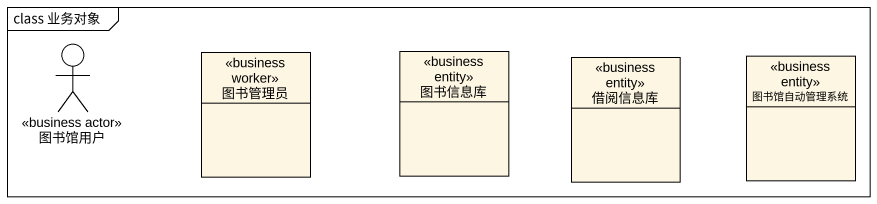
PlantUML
@startuml
mainframe class 业务对象
allowmixing
hide circle
hide empty members
actor 图书馆用户 <<business actor>>
class 图书管理员 <<business worker>>
class 图书信息库 <<business entity>>
class 借阅信息库 <<business entity>>
class 图书馆自动管理系统 <<business entity>>
@enduml
